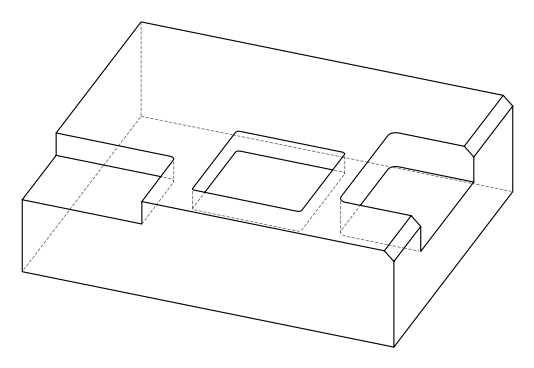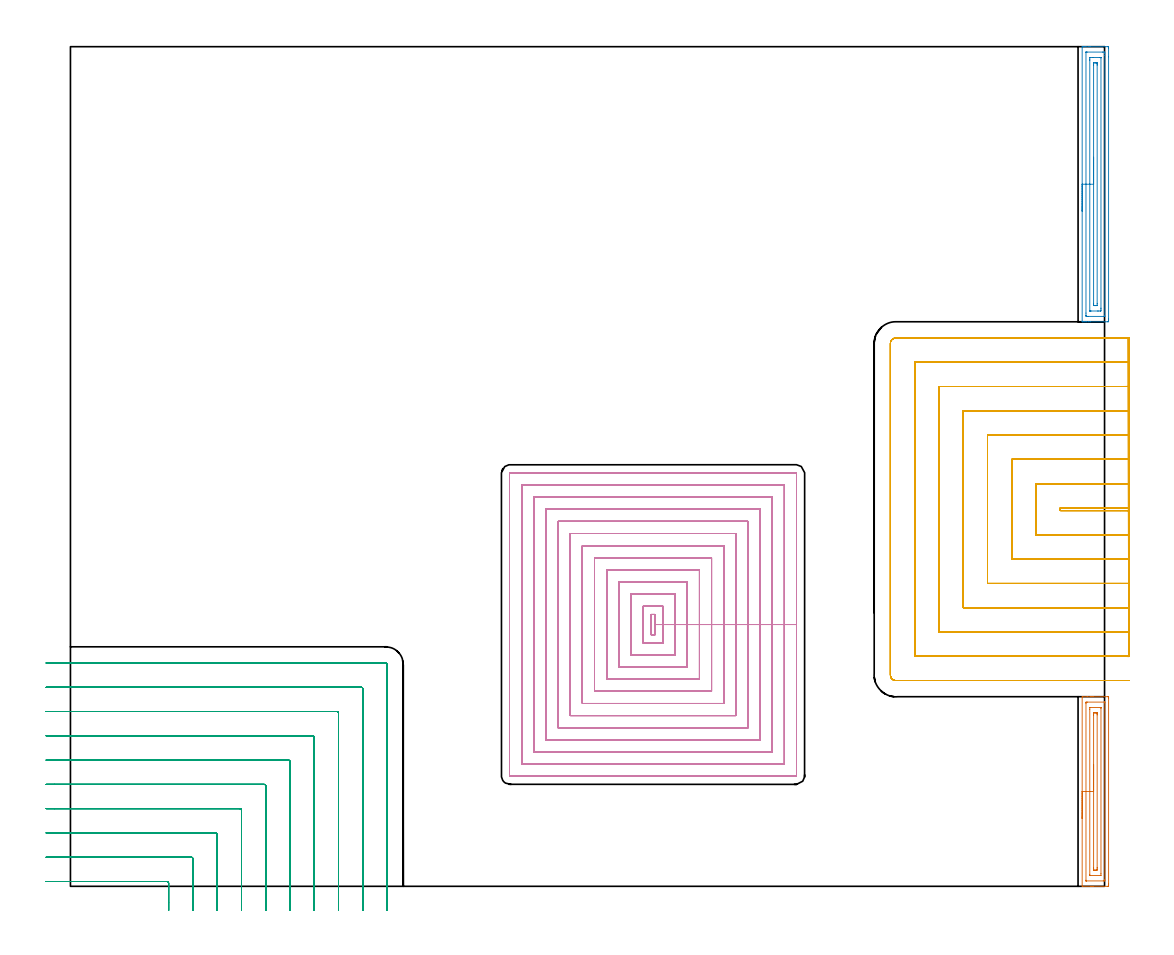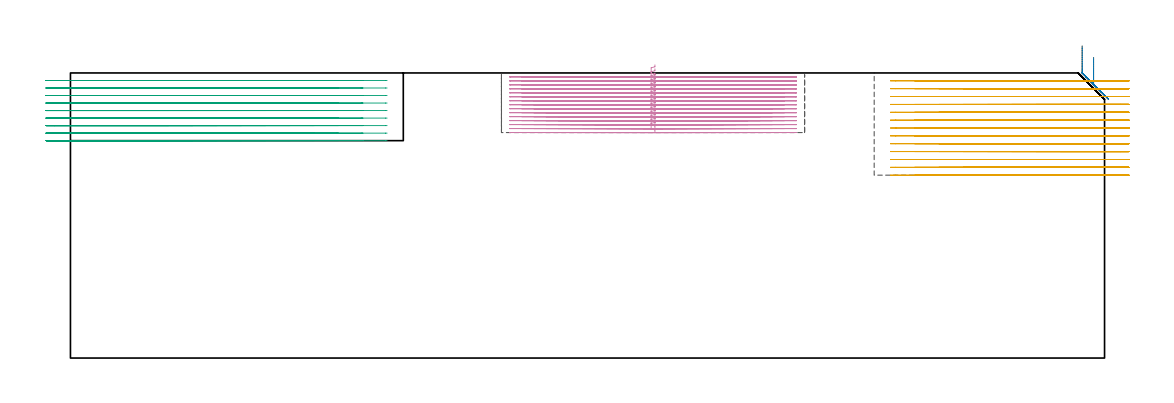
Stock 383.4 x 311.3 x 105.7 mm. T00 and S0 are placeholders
(PLAN: 5 operations, 3 tool changes, 184.1 min)
(1 AREA_MILL | FG_CHAMFER_SURFACE | UGT0205_001 | 2.46 min | 3656 mm3)
(2 AREA_MILL_1 | FG_CHAMFER_SURFACE_1 | UGT0205_001 | 3.47 min | 5175 mm3)
(3 MILL_CORNER_NOTCH_RECTANGULAR | CORNER_NOTCH_RECTANGULAR | NXT0201_011 | Follow Part, ap 3, ae 75% | 27.07 min | 274816 mm3)
(4 MILL_RECTANGULAR_POCKET | POCKET_RECTANGULAR_STRAIGHT | NXT0201_008 | Follow Part, ap 1.5, ae 75% | 89.57 min | 294142 mm3)
(5 MILL_SLOT | SLOT_PARTIAL_RECTANGULAR | NXT0201_011 | Follow Part, ap 3, ae 75% | 61.57 min | 448342 mm3)
(TOOL UGT0205_001 | Chamfer Mill 20 x 3 x 45 deg. | D20 FL50 Z2)
(TOOL NXT0201_011 | ENDMILL 12mm [2P460-1200-NA 1630] | D12 FL38 Z6)
(TOOL NXT0201_008 | ENDMILL 6mm [2P460-0600-NA 1630] | D6 FL26 Z6)
(OP 1 AREA_MILL)
G17 G21 G94 G90
T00 M6
G54
G17 G0 G90 X375.1 Y25.15 S1061 M3
G43 Z115.7 H0
G94 G1 Y25.188 Z114.828 F250.
Y25.302 Z113.963
Y25.491 Z113.112
Y25.753 Z112.28
Y26.087 Z111.474
Y26.49 Z110.7
Y26.959 Z109.964
Y27.49 Z109.272
Y28.079 Z108.629
Y28.722 Z108.04
Y29.414 Z107.508
Y30.15 Z107.04
Y30.924 Z106.637
Y31.73 Z106.303
Y32.562 Z106.041
Y33.414 Z105.852
Y34.278 Z105.738
Y35.15 Z105.7
Y70.207
X375.106 Y70.29 Z105.692
X375.301 Y70.3 Z105.497
X376.98 Z103.819
X378.233 Z102.565
X378.417 Z102.38
X379.116 Z101.677
X384.418 Z96.378
X384.771 Y70.297 Z96.026
X384.891 Y70.29 Z95.905
X384.899 Y70.168 Z95.899
X384.9 Y69.764 Z95.9
Y0.94
X384.899 Y0.537 Z95.901
X384.894 Y0.059 Z95.903
X384.891 Y0.008 Z95.905
X384.418 Y0. Z96.378
X379.116 Z101.677
X378.417 Z102.38
X378.233 Z102.565
X375.3 Y0.001 Z105.499
X375.106 Y0.01 Z105.692
X375.1 Y0.093 Z105.7
Y35.15
X376.514 Z104.286
X376.515 Y67.939 Z104.285
Y67.988
X376.521 Y68.197 Z104.279
X376.528 Y68.29 Z104.272
X376.729 Y68.295 Z104.071
X377.04 Y68.299 Z103.76
X383.388 Y68.3 Z97.412
X383.444 Y68.298 Z97.356
X383.468 Y68.295 Z97.332
X383.479 Y68.29 Z97.321
X383.481 Y68.279 Z97.319
X383.484 Y68.199 Z97.316
X383.486 Y68.038 Z97.314
X383.485 Y2.361 Z97.315
Y2.312
X383.479 Y2.103 Z97.321
X383.472 Y2.01 Z97.328
X383.271 Y2.005 Z97.529
X382.96 Y2.001 Z97.84
X376.612 Y2. Z104.188
X376.556 Y2.002 Z104.244
X376.532 Y2.005 Z104.268
X376.521 Y2.01 Z104.279
X376.519 Y2.022 Z104.281
X376.516 Y2.101 Z104.284
X376.514 Y2.263 Z104.286
Y35.15
X377.928 Z102.872
X377.929 Y65.631 Z102.871
X377.934 Y66.213 Z102.866
X377.935 Y66.28 Z102.865
X378.061 Y66.293 Z102.739
X378.148 Y66.299 Z102.652
X381.853 Z98.947
X382.025 Y66.293 Z98.775
X382.066 Y66.289 Z98.734
X382.068 Y66.282 Z98.732
X382.07 Y66.257 Z98.73
X382.071 Y66.213 Z98.729
Y65.908
Y4.669
X382.066 Y4.087 Z98.734
X382.065 Y4.02 Z98.735
X381.939 Y4.007 Z98.861
X381.852 Y4.001 Z98.948
X378.147 Z102.653
X377.974 Y4.007 Z102.826
X377.934 Y4.011 Z102.866
X377.932 Y4.018 Z102.868
X377.93 Y4.043 Z102.87
X377.929 Y4.087 Z102.871
X377.928 Y4.392 Z102.872
Y35.15
X379.343 Z101.457
Y63.323
X379.344 Y63.551 Z101.456
X379.349 Y64.204 Z101.451
X379.354 Y64.29 Z101.446
X379.441 Y64.293 Z101.359
X379.627 Y64.297 Z101.173
X380. Y64.3 Z100.8
X380.138 Z100.662
X380.426 Y64.299 Z100.374
X380.571 Y64.296 Z100.229
X380.642 Y64.291 Z100.158
X380.651 Y64.288 Z100.149
X380.653 Y64.278 Z100.147
X380.655 Y64.252 Z100.145
X380.657 Y63.778 Z100.143
Y63.551
Y6.977
X380.656 Y6.749 Z100.144
X380.651 Y6.096 Z100.149
X380.646 Y6.01 Z100.154
X380.559 Y6.007 Z100.241
X380.373 Y6.003 Z100.427
X380. Y6. Z100.8
X379.862 Z100.938
X379.573 Y6.001 Z101.227
X379.429 Y6.004 Z101.371
X379.358 Y6.009 Z101.442
X379.349 Y6.012 Z101.451
X379.347 Y6.022 Z101.453
X379.345 Y6.048 Z101.455
X379.343 Y6.522 Z101.457
Y6.749
Y35.15
Y36.022 Z101.495
Y36.887 Z101.609
Y37.738 Z101.798
Y38.57 Z102.06
Y39.376 Z102.394
Y40.15 Z102.797
Y40.886 Z103.266
Y41.578 Z103.797
Y42.221 Z104.386
Y42.81 Z105.029
Y43.342 Z105.722
Y43.81 Z106.457
Y44.213 Z107.231
Y44.547 Z108.037
Y44.809 Z108.869
Y44.998 Z109.721
Y45.112 Z110.586
Y45.15 Z111.457
G0 Z115.7
M5
M2
(OP 2 AREA_MILL_1)
G17 G21 G94 G90
T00 M6
G54
G17 G0 G90 X375.1 Y250.3 S1061 M3
G43 Z115.7 H0
G94 G1 Y250.338 Z114.828 F250.
Y250.452 Z113.963
Y250.641 Z113.112
Y250.903 Z112.28
Y251.237 Z111.474
Y251.64 Z110.7
Y252.109 Z109.964
Y252.64 Z109.272
Y253.229 Z108.629
Y253.872 Z108.04
Y254.564 Z107.508
Y255.3 Z107.04
Y256.074 Z106.637
Y256.88 Z106.303
Y257.712 Z106.041
Y258.564 Z105.852
Y259.428 Z105.738
Y260.3 Z105.7
Y311.146
X375.102 Y311.292 Z105.688
X375.114 Y311.3 Z105.677
X375.432 Z105.367
X375.857 Z104.943
X376.465 Z104.329
X377.653 Z103.143
X378.233 Z102.561
X384.418 Z96.379
X384.71 Y311.297 Z96.087
X384.892 Y311.29 Z95.906
X384.899 Y311.107 Z95.899
X384.9 Y310.7 Z95.9
Y307.563
Y210.305
X384.899 Y209.9 Z95.901
X384.895 Y209.419 Z95.903
X384.891 Y209.309 Z95.906
X384.418 Y209.3 Z96.379
X378.233 Z102.561
X377.654 Z103.143
X377.349 Z103.447
X376.77 Z104.026
X376.465 Z104.329
X375.864 Z104.935
X375.432 Z105.367
X375.114 Z105.677
X375.103 Y209.308 Z105.688
X375.1 Y209.454 Z105.7
Y260.3
X376.514 Z104.286
X376.515 Y309.127 Z104.285
X376.516 Y309.232 Z104.284
X376.519 Y309.283 Z104.281
X376.52 Y309.289 Z104.28
X376.539 Y309.293 Z104.261
X376.589 Y309.296 Z104.211
X376.969 Y309.3 Z103.831
X382.651 Z98.149
X383.156 Y309.298 Z97.644
X383.373 Y309.293 Z97.427
X383.469 Y309.29 Z97.331
X383.484 Y308.968 Z97.316
Y308.916
X383.486 Y308.073 Z97.314
X383.485 Y211.473 Z97.315
X383.484 Y211.368 Z97.316
X383.481 Y211.317 Z97.319
X383.48 Y211.311 Z97.32
X383.461 Y211.307 Z97.339
X383.411 Y211.304 Z97.389
X383.031 Y211.3 Z97.769
X377.349 Z103.451
X376.844 Y211.302 Z103.956
X376.627 Y211.307 Z104.173
X376.53 Y211.31 Z104.27
X376.516 Y211.632 Z104.284
Y211.684
X376.514 Y212.527 Z104.286
Y260.3
X377.928 Z102.872
X377.929 Y306.24 Z102.871
Y306.546
X377.934 Y307.132 Z102.866
X377.935 Y307.277 Z102.865
X378.074 Y307.292 Z102.726
X378.233 Y307.296 Z102.567
X378.95 Y307.3 Z101.85
X379.116 Z101.684
X381.601 Z99.199
X381.767 Y307.299 Z99.033
X381.933 Y307.295 Z98.867
X382.043 Y307.29 Z98.757
X382.066 Y307.284 Z98.734
X382.067 Y307.271 Z98.733
X382.069 Y307.234 Z98.731
X382.071 Y307.132 Z98.729
Y214.36
Y214.054
X382.066 Y213.468 Z98.734
X382.065 Y213.324 Z98.735
X381.926 Y213.308 Z98.874
X381.767 Y213.304 Z99.033
X381.05 Y213.3 Z99.75
X380.884 Z99.916
X378.399 Z102.401
X378.233 Y213.301 Z102.567
X378.067 Y213.305 Z102.733
X377.957 Y213.31 Z102.843
X377.934 Y213.316 Z102.866
X377.933 Y213.329 Z102.867
X377.93 Y213.366 Z102.87
X377.929 Y213.468 Z102.871
X377.928 Y260.3 Z102.872
X379.343 Z101.457
Y304.456
X379.344 Y305.119 Z101.456
X379.346 Y305.214 Z101.454
X379.35 Y305.271 Z101.45
X379.353 Y305.29 Z101.447
X379.374 Y305.292 Z101.426
X379.582 Y305.296 Z101.218
X380. Y305.3 Z100.8
X380.048 Z100.752
X380.43 Y305.294 Z100.37
X380.62 Y305.29 Z100.18
X380.651 Y305.281 Z100.149
X380.653 Y305.249 Z100.147
X380.655 Y305.196 Z100.145
X380.657 Y304.685 Z100.143
Y304.456
Y216.144
X380.656 Y215.481 Z100.144
X380.654 Y215.386 Z100.146
X380.65 Y215.329 Z100.15
X380.647 Y215.31 Z100.153
X380.626 Y215.308 Z100.174
X380.418 Y215.304 Z100.382
X380. Y215.3 Z100.8
X379.952 Z100.848
X379.57 Y215.306 Z101.23
X379.38 Y215.31 Z101.42
X379.349 Y215.319 Z101.451
X379.347 Y215.351 Z101.453
X379.345 Y215.404 Z101.455
X379.343 Y215.915 Z101.457
Y216.144
Y260.3
Y261.172 Z101.495
Y262.037 Z101.609
Y262.888 Z101.798
Y263.72 Z102.06
Y264.526 Z102.394
Y265.3 Z102.797
Y266.036 Z103.266
Y266.728 Z103.797
Y267.371 Z104.386
Y267.96 Z105.029
Y268.492 Z105.722
Y268.96 Z106.457
Y269.363 Z107.231
Y269.697 Z108.037
Y269.959 Z108.869
Y270.148 Z109.721
Y270.262 Z110.586
Y270.3 Z111.457
G0 Z115.7
M5
M2
(OP 3 MILL_CORNER_NOTCH_RECTANGULAR)
G17 G21 G94 G90
T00 M6
G54
G17 G0 G90 X36.4 Y-9. S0 M3
G43 Z115.7 H1
Z102.911
G94 G1 Y-6. F250.
Y1.206 F500.
G3 X35.806 Y1.8 R0.6
G1 X-6.
X-9. F250.
G0 Z115.7
X45.4 Y-9.
Z102.911
G1 Y-6.
Y10.206 F500.
G3 X44.806 Y10.8 R0.6
G1 X-6.
X-9. F250.
G0 Z115.7
X54.4 Y-9.
Z102.911
G1 Y-6.
Y19.205 F500.
G3 X53.805 Y19.8 R0.6
G1 X-6.
X-9. F250.
G0 Z115.7
X63.4 Y-9.
Z102.911
G1 Y-6.
Y28.205 F500.
G3 X62.805 Y28.8 R0.6
G1 X-6.
X-9. F250.
G0 Z115.7
X72.4 Y-9.
Z102.911
G1 Y-6.
Y37.205 F500.
G3 X71.805 Y37.8 R0.6
G1 X-6.
X-9. F250.
G0 Z115.7
X81.4 Y-9.
Z102.911
G1 Y-6.
Y46.204 F500.
G3 X80.804 Y46.8 R0.6
G1 X-6.
X-9. F250.
G0 Z115.7
X90.4 Y-9.
Z102.911
G1 Y-6.
Y55.204 F500.
G3 X89.804 Y55.8 R0.6
G1 X-6.
X-9. F250.
G0 Z115.7
X99.4 Y-9.
Z102.911
G1 Y-6.
Y64.204 F500.
G3 X98.804 Y64.8 R0.6
G1 X-6.
X-9. F250.
G0 Z115.7
X108.4 Y-9.
Z102.911
G1 Y-6.
Y73.204 F500.
G3 X107.804 Y73.8 R0.6
G1 X-6.
X-9. F250.
G0 Z115.7
X117.4 Y-9.
Z102.911
G1 Y-6.
Y82.204 F500.
G3 X116.804 Y82.8 R0.6
G1 X-6.
X-9. F250.
G0 Z115.7
X36.4 Y-9.
Z100.122
G1 Y-6.
Y1.206 F500.
G3 X35.806 Y1.8 R0.6
G1 X-6.
X-9. F250.
G0 Z115.7
X45.4 Y-9.
Z100.122
G1 Y-6.
Y10.206 F500.
G3 X44.806 Y10.8 R0.6
G1 X-6.
X-9. F250.
G0 Z115.7
X54.4 Y-9.
Z100.122
G1 Y-6.
Y19.205 F500.
G3 X53.805 Y19.8 R0.6
G1 X-6.
X-9. F250.
G0 Z115.7
X63.4 Y-9.
Z100.122
G1 Y-6.
Y28.205 F500.
G3 X62.805 Y28.8 R0.6
G1 X-6.
X-9. F250.
G0 Z115.7
X72.4 Y-9.
Z100.122
G1 Y-6.
Y37.205 F500.
G3 X71.805 Y37.8 R0.6
G1 X-6.
X-9. F250.
G0 Z115.7
X81.4 Y-9.
Z100.122
G1 Y-6.
Y46.204 F500.
G3 X80.804 Y46.8 R0.6
G1 X-6.
X-9. F250.
G0 Z115.7
X90.4 Y-9.
Z100.122
G1 Y-6.
Y55.204 F500.
G3 X89.804 Y55.8 R0.6
G1 X-6.
X-9. F250.
G0 Z115.7
X99.4 Y-9.
Z100.122
G1 Y-6.
Y64.204 F500.
G3 X98.804 Y64.8 R0.6
G1 X-6.
X-9. F250.
G0 Z115.7
X108.4 Y-9.
Z100.122
G1 Y-6.
Y73.204 F500.
G3 X107.804 Y73.8 R0.6
G1 X-6.
X-9. F250.
G0 Z115.7
X117.4 Y-9.
Z100.122
G1 Y-6.
Y82.204 F500.
G3 X116.804 Y82.8 R0.6
G1 X-6.
X-9. F250.
G0 Z115.7
X36.4 Y-9.
Z97.333
G1 Y-6.
Y1.206 F500.
G3 X35.806 Y1.8 R0.6
G1 X-6.
X-9. F250.
G0 Z115.7
X45.4 Y-9.
Z97.333
G1 Y-6.
Y10.206 F500.
G3 X44.806 Y10.8 R0.6
G1 X-6.
X-9. F250.
G0 Z115.7
X54.4 Y-9.
Z97.333
G1 Y-6.
Y19.205 F500.
G3 X53.805 Y19.8 R0.6
G1 X-6.
X-9. F250.
G0 Z115.7
X63.4 Y-9.
Z97.333
G1 Y-6.
Y28.205 F500.
G3 X62.805 Y28.8 R0.6
G1 X-6.
X-9. F250.
G0 Z115.7
X72.4 Y-9.
Z97.333
G1 Y-6.
Y37.205 F500.
G3 X71.805 Y37.8 R0.6
G1 X-6.
X-9. F250.
G0 Z115.7
X81.4 Y-9.
Z97.333
G1 Y-6.
Y46.204 F500.
G3 X80.804 Y46.8 R0.6
G1 X-6.
X-9. F250.
G0 Z115.7
X90.4 Y-9.
Z97.333
G1 Y-6.
Y55.204 F500.
G3 X89.804 Y55.8 R0.6
G1 X-6.
X-9. F250.
G0 Z115.7
X99.4 Y-9.
Z97.333
G1 Y-6.
Y64.204 F500.
G3 X98.804 Y64.8 R0.6
G1 X-6.
X-9. F250.
G0 Z115.7
X108.4 Y-9.
Z97.333
G1 Y-6.
Y73.204 F500.
G3 X107.804 Y73.8 R0.6
G1 X-6.
X-9. F250.
G0 Z115.7
X117.4 Y-9.
Z97.333
G1 Y-6.
Y82.204 F500.
G3 X116.804 Y82.8 R0.6
G1 X-6.
X-9. F250.
G0 Z115.7
X36.4 Y-9.
Z94.544
G1 Y-6.
Y1.206 F500.
G3 X35.806 Y1.8 R0.6
G1 X-6.
X-9. F250.
G0 Z115.7
X45.4 Y-9.
Z94.544
G1 Y-6.
Y10.206 F500.
G3 X44.806 Y10.8 R0.6
G1 X-6.
X-9. F250.
G0 Z115.7
X54.4 Y-9.
Z94.544
G1 Y-6.
Y19.205 F500.
G3 X53.805 Y19.8 R0.6
G1 X-6.
X-9. F250.
G0 Z115.7
X63.4 Y-9.
Z94.544
G1 Y-6.
Y28.205 F500.
G3 X62.805 Y28.8 R0.6
G1 X-6.
X-9. F250.
G0 Z115.7
X72.4 Y-9.
Z94.544
G1 Y-6.
Y37.205 F500.
G3 X71.805 Y37.8 R0.6
G1 X-6.
X-9. F250.
G0 Z115.7
X81.4 Y-9.
Z94.544
G1 Y-6.
Y46.204 F500.
G3 X80.804 Y46.8 R0.6
G1 X-6.
X-9. F250.
G0 Z115.7
X90.4 Y-9.
Z94.544
G1 Y-6.
Y55.204 F500.
G3 X89.804 Y55.8 R0.6
G1 X-6.
X-9. F250.
G0 Z115.7
X99.4 Y-9.
Z94.544
G1 Y-6.
Y64.204 F500.
G3 X98.804 Y64.8 R0.6
G1 X-6.
X-9. F250.
G0 Z115.7
X108.4 Y-9.
Z94.544
G1 Y-6.
Y73.204 F500.
G3 X107.804 Y73.8 R0.6
G1 X-6.
X-9. F250.
G0 Z115.7
X117.4 Y-9.
Z94.544
G1 Y-6.
Y82.204 F500.
G3 X116.804 Y82.8 R0.6
G1 X-6.
X-9. F250.
G0 Z115.7
X36.4 Y-9.
Z91.756
G1 Y-6.
Y1.206 F500.
G3 X35.806 Y1.8 R0.6
G1 X-6.
X-9. F250.
G0 Z115.7
X45.4 Y-9.
Z91.756
G1 Y-6.
Y10.206 F500.
G3 X44.806 Y10.8 R0.6
G1 X-6.
X-9. F250.
G0 Z115.7
X54.4 Y-9.
Z91.756
G1 Y-6.
Y19.205 F500.
G3 X53.805 Y19.8 R0.6
G1 X-6.
X-9. F250.
G0 Z115.7
X63.4 Y-9.
Z91.756
G1 Y-6.
Y28.205 F500.
G3 X62.805 Y28.8 R0.6
G1 X-6.
X-9. F250.
G0 Z115.7
X72.4 Y-9.
Z91.756
G1 Y-6.
Y37.205 F500.
G3 X71.805 Y37.8 R0.6
G1 X-6.
X-9. F250.
G0 Z115.7
X81.4 Y-9.
Z91.756
G1 Y-6.
Y46.204 F500.
G3 X80.804 Y46.8 R0.6
G1 X-6.
X-9. F250.
G0 Z115.7
X90.4 Y-9.
Z91.756
G1 Y-6.
Y55.204 F500.
G3 X89.804 Y55.8 R0.6
G1 X-6.
X-9. F250.
G0 Z115.7
X99.4 Y-9.
Z91.756
G1 Y-6.
Y64.204 F500.
G3 X98.804 Y64.8 R0.6
G1 X-6.
X-9. F250.
G0 Z115.7
X108.4 Y-9.
Z91.756
G1 Y-6.
Y73.204 F500.
G3 X107.804 Y73.8 R0.6
G1 X-6.
X-9. F250.
G0 Z115.7
X117.4 Y-9.
Z91.756
G1 Y-6.
Y82.204 F500.
G3 X116.804 Y82.8 R0.6
G1 X-6.
X-9. F250.
G0 Z115.7
X36.4 Y-9.
Z88.967
G1 Y-6.
Y1.206 F500.
G3 X35.806 Y1.8 R0.6
G1 X-6.
X-9. F250.
G0 Z115.7
X45.4 Y-9.
Z88.967
G1 Y-6.
Y10.206 F500.
G3 X44.806 Y10.8 R0.6
G1 X-6.
X-9. F250.
G0 Z115.7
X54.4 Y-9.
Z88.967
G1 Y-6.
Y19.205 F500.
G3 X53.805 Y19.8 R0.6
G1 X-6.
X-9. F250.
G0 Z115.7
X63.4 Y-9.
Z88.967
G1 Y-6.
Y28.205 F500.
G3 X62.805 Y28.8 R0.6
G1 X-6.
X-9. F250.
G0 Z115.7
X72.4 Y-9.
Z88.967
G1 Y-6.
Y37.205 F500.
G3 X71.805 Y37.8 R0.6
G1 X-6.
X-9. F250.
G0 Z115.7
X81.4 Y-9.
Z88.967
G1 Y-6.
Y46.204 F500.
G3 X80.804 Y46.8 R0.6
G1 X-6.
X-9. F250.
G0 Z115.7
X90.4 Y-9.
Z88.967
G1 Y-6.
Y55.204 F500.
G3 X89.804 Y55.8 R0.6
G1 X-6.
X-9. F250.
G0 Z115.7
X99.4 Y-9.
Z88.967
G1 Y-6.
Y64.204 F500.
G3 X98.804 Y64.8 R0.6
G1 X-6.
X-9. F250.
G0 Z115.7
X108.4 Y-9.
Z88.967
G1 Y-6.
Y73.204 F500.
G3 X107.804 Y73.8 R0.6
G1 X-6.
X-9. F250.
G0 Z115.7
X117.4 Y-9.
Z88.967
G1 Y-6.
Y82.204 F500.
G3 X116.804 Y82.8 R0.6
G1 X-6.
X-9. F250.
G0 Z115.7
X36.4 Y-9.
Z86.178
G1 Y-6.
Y1.206 F500.
G3 X35.806 Y1.8 R0.6
G1 X-6.
X-9. F250.
G0 Z115.7
X45.4 Y-9.
Z86.178
G1 Y-6.
Y10.206 F500.
G3 X44.806 Y10.8 R0.6
G1 X-6.
X-9. F250.
G0 Z115.7
X54.4 Y-9.
Z86.178
G1 Y-6.
Y19.205 F500.
G3 X53.805 Y19.8 R0.6
G1 X-6.
X-9. F250.
G0 Z115.7
X63.4 Y-9.
Z86.178
G1 Y-6.
Y28.205 F500.
G3 X62.805 Y28.8 R0.6
G1 X-6.
X-9. F250.
G0 Z115.7
X72.4 Y-9.
Z86.178
G1 Y-6.
Y37.205 F500.
G3 X71.805 Y37.8 R0.6
G1 X-6.
X-9. F250.
G0 Z115.7
X81.4 Y-9.
Z86.178
G1 Y-6.
Y46.204 F500.
G3 X80.804 Y46.8 R0.6
G1 X-6.
X-9. F250.
G0 Z115.7
X90.4 Y-9.
Z86.178
G1 Y-6.
Y55.204 F500.
G3 X89.804 Y55.8 R0.6
G1 X-6.
X-9. F250.
G0 Z115.7
X99.4 Y-9.
Z86.178
G1 Y-6.
Y64.204 F500.
G3 X98.804 Y64.8 R0.6
G1 X-6.
X-9. F250.
G0 Z115.7
X108.4 Y-9.
Z86.178
G1 Y-6.
Y73.204 F500.
G3 X107.804 Y73.8 R0.6
G1 X-6.
X-9. F250.
G0 Z115.7
X117.4 Y-9.
Z86.178
G1 Y-6.
Y82.204 F500.
G3 X116.804 Y82.8 R0.6
G1 X-6.
X-9. F250.
G0 Z115.7
X36.4 Y-9.
Z83.389
G1 Y-6.
Y1.206 F500.
G3 X35.806 Y1.8 R0.6
G1 X-6.
X-9. F250.
G0 Z115.7
X45.4 Y-9.
Z83.389
G1 Y-6.
Y10.206 F500.
G3 X44.806 Y10.8 R0.6
G1 X-6.
X-9. F250.
G0 Z115.7
X54.4 Y-9.
Z83.389
G1 Y-6.
Y19.205 F500.
G3 X53.805 Y19.8 R0.6
G1 X-6.
X-9. F250.
G0 Z115.7
X63.4 Y-9.
Z83.389
G1 Y-6.
Y28.205 F500.
G3 X62.805 Y28.8 R0.6
G1 X-6.
X-9. F250.
G0 Z115.7
X72.4 Y-9.
Z83.389
G1 Y-6.
Y37.205 F500.
G3 X71.805 Y37.8 R0.6
G1 X-6.
X-9. F250.
G0 Z115.7
X81.4 Y-9.
Z83.389
G1 Y-6.
Y46.204 F500.
G3 X80.804 Y46.8 R0.6
G1 X-6.
X-9. F250.
G0 Z115.7
X90.4 Y-9.
Z83.389
G1 Y-6.
Y55.204 F500.
G3 X89.804 Y55.8 R0.6
G1 X-6.
X-9. F250.
G0 Z115.7
X99.4 Y-9.
Z83.389
G1 Y-6.
Y64.204 F500.
G3 X98.804 Y64.8 R0.6
G1 X-6.
X-9. F250.
G0 Z115.7
X108.4 Y-9.
Z83.389
G1 Y-6.
Y73.204 F500.
G3 X107.804 Y73.8 R0.6
G1 X-6.
X-9. F250.
G0 Z115.7
X117.4 Y-9.
Z83.389
G1 Y-6.
Y82.204 F500.
G3 X116.804 Y82.8 R0.6
G1 X-6.
X-9. F250.
G0 Z115.7
X36.4 Y-9.
Z80.6
G1 Y-6.
Y1.206 F500.
G3 X35.806 Y1.8 R0.6
G1 X-6.
X-9. F250.
G0 Z115.7
X45.4 Y-9.
Z80.6
G1 Y-6.
Y10.206 F500.
G3 X44.806 Y10.8 R0.6
G1 X-6.
X-9. F250.
G0 Z115.7
X54.4 Y-9.
Z80.6
G1 Y-6.
Y19.205 F500.
G3 X53.805 Y19.8 R0.6
G1 X-6.
X-9. F250.
G0 Z115.7
X63.4 Y-9.
Z80.6
G1 Y-6.
Y28.205 F500.
G3 X62.805 Y28.8 R0.6
G1 X-6.
X-9. F250.
G0 Z115.7
X72.4 Y-9.
Z80.6
G1 Y-6.
Y37.205 F500.
G3 X71.805 Y37.8 R0.6
G1 X-6.
X-9. F250.
G0 Z115.7
X81.4 Y-9.
Z80.6
G1 Y-6.
Y46.204 F500.
G3 X80.804 Y46.8 R0.6
G1 X-6.
X-9. F250.
G0 Z115.7
X90.4 Y-9.
Z80.6
G1 Y-6.
Y55.204 F500.
G3 X89.804 Y55.8 R0.6
G1 X-6.
X-9. F250.
G0 Z115.7
X99.4 Y-9.
Z80.6
G1 Y-6.
Y64.204 F500.
G3 X98.804 Y64.8 R0.6
G1 X-6.
X-9. F250.
G0 Z115.7
X108.4 Y-9.
Z80.6
G1 Y-6.
Y73.204 F500.
G3 X107.804 Y73.8 R0.6
G1 X-6.
X-9. F250.
G0 Z115.7
X117.4 Y-9.
Z80.6
G1 Y-6.
Y82.204 F500.
G3 X116.804 Y82.8 R0.6
G1 X-6.
X-9. F250.
G0 Z115.7
M5
M2
(OP 4 MILL_RECTANGULAR_POCKET)
G17 G21 G94 G90
T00 M6
G54
G17 G0 G90 X216.7 Y98.155 S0 M3
G43 Z115.7 H1
Z108.7
G94 G1 Y100.8 Z107.991 F250.
X215.3 Z107.616
Y93.3 Z105.607
X216.7 Z105.231
Y97.05 Z104.227
Y100.8 F500.
X215.3
Y93.3
X216.7
Y97.05
X219.7
Y103.8
X212.3
Y90.3
X219.7
Y97.05
X224.2
Y108.3
X207.8
Y85.8
X224.2
Y97.05
X228.7
Y112.8
X203.3
Y81.3
X228.7
Y97.05
X233.2
Y117.3
X198.8
Y76.8
X233.2
Y97.05
X237.7
Y121.8
X194.3
Y72.3
X237.7
Y97.05
X242.2
Y126.3
X189.8
Y67.8
X242.2
Y97.05
X246.7
Y130.8
X185.3
Y63.3
X246.7
Y97.05
X251.2
Y135.3
X180.8
Y58.8
X251.2
Y97.05
X255.7
Y139.8
X176.3
Y54.3
X255.7
Y97.05
X260.2
Y144.3
X171.8
Y49.8
X260.2
Y97.05
X264.7
Y148.8
X167.3
Y45.3
X264.7
Y97.05
X269.2
Y153.1
G3 X269. Y153.3 R0.2
G1 X163.
G3 X162.8 Y153.1 R0.2
G1 Y41.
G3 X163. Y40.8 R0.2
G1 X269.
G3 X269.2 Y41. R0.2
G1 Y97.05
Y98.05
G0 X216.7 Y98.155 Z107.227
G1 Y100.8 Z106.518 F250.
X215.3 Z106.143
Y93.3 Z104.133
X216.7 Z103.758
Y97.05 Z102.753
Y100.8 F500.
X215.3
Y93.3
X216.7
Y97.05
X219.7
Y103.8
X212.3
Y90.3
X219.7
Y97.05
X224.2
Y108.3
X207.8
Y85.8
X224.2
Y97.05
X228.7
Y112.8
X203.3
Y81.3
X228.7
Y97.05
X233.2
Y117.3
X198.8
Y76.8
X233.2
Y97.05
X237.7
Y121.8
X194.3
Y72.3
X237.7
Y97.05
X242.2
Y126.3
X189.8
Y67.8
X242.2
Y97.05
X246.7
Y130.8
X185.3
Y63.3
X246.7
Y97.05
X251.2
Y135.3
X180.8
Y58.8
X251.2
Y97.05
X255.7
Y139.8
X176.3
Y54.3
X255.7
Y97.05
X260.2
Y144.3
X171.8
Y49.8
X260.2
Y97.05
X264.7
Y148.8
X167.3
Y45.3
X264.7
Y97.05
X269.2
Y153.1
G3 X269. Y153.3 R0.2
G1 X163.
G3 X162.8 Y153.1 R0.2
G1 Y41.
G3 X163. Y40.8 R0.2
G1 X269.
G3 X269.2 Y41. R0.2
G1 Y97.05
Y98.05
G0 X216.7 Y98.155 Z105.753
G1 Y100.8 Z105.045 F250.
X215.3 Z104.669
Y93.3 Z102.66
X216.7 Z102.285
Y97.05 Z101.28
Y100.8 F500.
X215.3
Y93.3
X216.7
Y97.05
X219.7
Y103.8
X212.3
Y90.3
X219.7
Y97.05
X224.2
Y108.3
X207.8
Y85.8
X224.2
Y97.05
X228.7
Y112.8
X203.3
Y81.3
X228.7
Y97.05
X233.2
Y117.3
X198.8
Y76.8
X233.2
Y97.05
X237.7
Y121.8
X194.3
Y72.3
X237.7
Y97.05
X242.2
Y126.3
X189.8
Y67.8
X242.2
Y97.05
X246.7
Y130.8
X185.3
Y63.3
X246.7
Y97.05
X251.2
Y135.3
X180.8
Y58.8
X251.2
Y97.05
X255.7
Y139.8
X176.3
Y54.3
X255.7
Y97.05
X260.2
Y144.3
X171.8
Y49.8
X260.2
Y97.05
X264.7
Y148.8
X167.3
Y45.3
X264.7
Y97.05
X269.2
Y153.1
G3 X269. Y153.3 R0.2
G1 X163.
G3 X162.8 Y153.1 R0.2
G1 Y41.
G3 X163. Y40.8 R0.2
G1 X269.
G3 X269.2 Y41. R0.2
G1 Y97.05
Y98.05
G0 X216.7 Y98.155 Z104.28
G1 Y100.8 Z103.571 F250.
X215.3 Z103.196
Y93.3 Z101.187
X216.7 Z100.811
Y97.05 Z99.807
Y100.8 F500.
X215.3
Y93.3
X216.7
Y97.05
X219.7
Y103.8
X212.3
Y90.3
X219.7
Y97.05
X224.2
Y108.3
X207.8
Y85.8
X224.2
Y97.05
X228.7
Y112.8
X203.3
Y81.3
X228.7
Y97.05
X233.2
Y117.3
X198.8
Y76.8
X233.2
Y97.05
X237.7
Y121.8
X194.3
Y72.3
X237.7
Y97.05
X242.2
Y126.3
X189.8
Y67.8
X242.2
Y97.05
X246.7
Y130.8
X185.3
Y63.3
X246.7
Y97.05
X251.2
Y135.3
X180.8
Y58.8
X251.2
Y97.05
X255.7
Y139.8
X176.3
Y54.3
X255.7
Y97.05
X260.2
Y144.3
X171.8
Y49.8
X260.2
Y97.05
X264.7
Y148.8
X167.3
Y45.3
X264.7
Y97.05
X269.2
Y153.1
G3 X269. Y153.3 R0.2
G1 X163.
G3 X162.8 Y153.1 R0.2
G1 Y41.
G3 X163. Y40.8 R0.2
G1 X269.
G3 X269.2 Y41. R0.2
G1 Y97.05
Y98.05
G0 X216.7 Y98.155 Z102.807
G1 Y100.8 Z102.098 F250.
X215.3 Z101.723
Y93.3 Z99.713
X216.7 Z99.338
Y97.05 Z98.333
Y100.8 F500.
X215.3
Y93.3
X216.7
Y97.05
X219.7
Y103.8
X212.3
Y90.3
X219.7
Y97.05
X224.2
Y108.3
X207.8
Y85.8
X224.2
Y97.05
X228.7
Y112.8
X203.3
Y81.3
X228.7
Y97.05
X233.2
Y117.3
X198.8
Y76.8
X233.2
Y97.05
X237.7
Y121.8
X194.3
Y72.3
X237.7
Y97.05
X242.2
Y126.3
X189.8
Y67.8
X242.2
Y97.05
X246.7
Y130.8
X185.3
Y63.3
X246.7
Y97.05
X251.2
Y135.3
X180.8
Y58.8
X251.2
Y97.05
X255.7
Y139.8
X176.3
Y54.3
X255.7
Y97.05
X260.2
Y144.3
X171.8
Y49.8
X260.2
Y97.05
X264.7
Y148.8
X167.3
Y45.3
X264.7
Y97.05
X269.2
Y153.1
G3 X269. Y153.3 R0.2
G1 X163.
G3 X162.8 Y153.1 R0.2
G1 Y41.
G3 X163. Y40.8 R0.2
G1 X269.
G3 X269.2 Y41. R0.2
G1 Y97.05
Y98.05
G0 X216.7 Y98.155 Z101.333
G1 Y100.8 Z100.625 F250.
X215.3 Z100.25
Y93.3 Z98.24
X216.7 Z97.865
Y97.05 Z96.86
Y100.8 F500.
X215.3
Y93.3
X216.7
Y97.05
X219.7
Y103.8
X212.3
Y90.3
X219.7
Y97.05
X224.2
Y108.3
X207.8
Y85.8
X224.2
Y97.05
X228.7
Y112.8
X203.3
Y81.3
X228.7
Y97.05
X233.2
Y117.3
X198.8
Y76.8
X233.2
Y97.05
X237.7
Y121.8
X194.3
Y72.3
X237.7
Y97.05
X242.2
Y126.3
X189.8
Y67.8
X242.2
Y97.05
X246.7
Y130.8
X185.3
Y63.3
X246.7
Y97.05
X251.2
Y135.3
X180.8
Y58.8
X251.2
Y97.05
X255.7
Y139.8
X176.3
Y54.3
X255.7
Y97.05
X260.2
Y144.3
X171.8
Y49.8
X260.2
Y97.05
X264.7
Y148.8
X167.3
Y45.3
X264.7
Y97.05
X269.2
Y153.1
G3 X269. Y153.3 R0.2
G1 X163.
G3 X162.8 Y153.1 R0.2
G1 Y41.
G3 X163. Y40.8 R0.2
G1 X269.
G3 X269.2 Y41. R0.2
G1 Y97.05
Y98.05
G0 X216.7 Y98.155 Z99.86
G1 Y100.8 Z99.151 F250.
X215.3 Z98.776
Y93.3 Z96.767
X216.7 Z96.391
Y97.05 Z95.387
Y100.8 F500.
X215.3
Y93.3
X216.7
Y97.05
X219.7
Y103.8
X212.3
Y90.3
X219.7
Y97.05
X224.2
Y108.3
X207.8
Y85.8
X224.2
Y97.05
X228.7
Y112.8
X203.3
Y81.3
X228.7
Y97.05
X233.2
Y117.3
X198.8
Y76.8
X233.2
Y97.05
X237.7
Y121.8
X194.3
Y72.3
X237.7
Y97.05
X242.2
Y126.3
X189.8
Y67.8
X242.2
Y97.05
X246.7
Y130.8
X185.3
Y63.3
X246.7
Y97.05
X251.2
Y135.3
X180.8
Y58.8
X251.2
Y97.05
X255.7
Y139.8
X176.3
Y54.3
X255.7
Y97.05
X260.2
Y144.3
X171.8
Y49.8
X260.2
Y97.05
X264.7
Y148.8
X167.3
Y45.3
X264.7
Y97.05
X269.2
Y153.1
G3 X269. Y153.3 R0.2
G1 X163.
G3 X162.8 Y153.1 R0.2
G1 Y41.
G3 X163. Y40.8 R0.2
G1 X269.
G3 X269.2 Y41. R0.2
G1 Y97.05
Y98.05
G0 X216.7 Y98.155 Z98.387
G1 Y100.8 Z97.678 F250.
X215.3 Z97.303
Y93.3 Z95.293
X216.7 Z94.918
Y97.05 Z93.913
Y100.8 F500.
X215.3
Y93.3
X216.7
Y97.05
X219.7
Y103.8
X212.3
Y90.3
X219.7
Y97.05
X224.2
Y108.3
X207.8
Y85.8
X224.2
Y97.05
X228.7
Y112.8
X203.3
Y81.3
X228.7
Y97.05
X233.2
Y117.3
X198.8
Y76.8
X233.2
Y97.05
X237.7
Y121.8
X194.3
Y72.3
X237.7
Y97.05
X242.2
Y126.3
X189.8
Y67.8
X242.2
Y97.05
X246.7
Y130.8
X185.3
Y63.3
X246.7
Y97.05
X251.2
Y135.3
X180.8
Y58.8
X251.2
Y97.05
X255.7
Y139.8
X176.3
Y54.3
X255.7
Y97.05
X260.2
Y144.3
X171.8
Y49.8
X260.2
Y97.05
X264.7
Y148.8
X167.3
Y45.3
X264.7
Y97.05
X269.2
Y153.1
G3 X269. Y153.3 R0.2
G1 X163.
G3 X162.8 Y153.1 R0.2
G1 Y41.
G3 X163. Y40.8 R0.2
G1 X269.
G3 X269.2 Y41. R0.2
G1 Y97.05
Y98.05
G0 X216.7 Y98.155 Z96.913
G1 Y100.8 Z96.205 F250.
X215.3 Z95.83
Y93.3 Z93.82
X216.7 Z93.445
Y97.05 Z92.44
Y100.8 F500.
X215.3
Y93.3
X216.7
Y97.05
X219.7
Y103.8
X212.3
Y90.3
X219.7
Y97.05
X224.2
Y108.3
X207.8
Y85.8
X224.2
Y97.05
X228.7
Y112.8
X203.3
Y81.3
X228.7
Y97.05
X233.2
Y117.3
X198.8
Y76.8
X233.2
Y97.05
X237.7
Y121.8
X194.3
Y72.3
X237.7
Y97.05
X242.2
Y126.3
X189.8
Y67.8
X242.2
Y97.05
X246.7
Y130.8
X185.3
Y63.3
X246.7
Y97.05
X251.2
Y135.3
X180.8
Y58.8
X251.2
Y97.05
X255.7
Y139.8
X176.3
Y54.3
X255.7
Y97.05
X260.2
Y144.3
X171.8
Y49.8
X260.2
Y97.05
X264.7
Y148.8
X167.3
Y45.3
X264.7
Y97.05
X269.2
Y153.1
G3 X269. Y153.3 R0.2
G1 X163.
G3 X162.8 Y153.1 R0.2
G1 Y41.
G3 X163. Y40.8 R0.2
G1 X269.
G3 X269.2 Y41. R0.2
G1 Y97.05
Y98.05
G0 X216.7 Y98.155 Z95.44
G1 Y100.8 Z94.731 F250.
X215.3 Z94.356
Y93.3 Z92.347
X216.7 Z91.971
Y97.05 Z90.967
Y100.8 F500.
X215.3
Y93.3
X216.7
Y97.05
X219.7
Y103.8
X212.3
Y90.3
X219.7
Y97.05
X224.2
Y108.3
X207.8
Y85.8
X224.2
Y97.05
X228.7
Y112.8
X203.3
Y81.3
X228.7
Y97.05
X233.2
Y117.3
X198.8
Y76.8
X233.2
Y97.05
X237.7
Y121.8
X194.3
Y72.3
X237.7
Y97.05
X242.2
Y126.3
X189.8
Y67.8
X242.2
Y97.05
X246.7
Y130.8
X185.3
Y63.3
X246.7
Y97.05
X251.2
Y135.3
X180.8
Y58.8
X251.2
Y97.05
X255.7
Y139.8
X176.3
Y54.3
X255.7
Y97.05
X260.2
Y144.3
X171.8
Y49.8
X260.2
Y97.05
X264.7
Y148.8
X167.3
Y45.3
X264.7
Y97.05
X269.2
Y153.1
G3 X269. Y153.3 R0.2
G1 X163.
G3 X162.8 Y153.1 R0.2
G1 Y41.
G3 X163. Y40.8 R0.2
G1 X269.
G3 X269.2 Y41. R0.2
G1 Y97.05
Y98.05
G0 X216.7 Y98.155 Z93.967
G1 Y100.8 Z93.258 F250.
X215.3 Z92.883
Y93.3 Z90.873
X216.7 Z90.498
Y97.05 Z89.493
Y100.8 F500.
X215.3
Y93.3
X216.7
Y97.05
X219.7
Y103.8
X212.3
Y90.3
X219.7
Y97.05
X224.2
Y108.3
X207.8
Y85.8
X224.2
Y97.05
X228.7
Y112.8
X203.3
Y81.3
X228.7
Y97.05
X233.2
Y117.3
X198.8
Y76.8
X233.2
Y97.05
X237.7
Y121.8
X194.3
Y72.3
X237.7
Y97.05
X242.2
Y126.3
X189.8
Y67.8
X242.2
Y97.05
X246.7
Y130.8
X185.3
Y63.3
X246.7
Y97.05
X251.2
Y135.3
X180.8
Y58.8
X251.2
Y97.05
X255.7
Y139.8
X176.3
Y54.3
X255.7
Y97.05
X260.2
Y144.3
X171.8
Y49.8
X260.2
Y97.05
X264.7
Y148.8
X167.3
Y45.3
X264.7
Y97.05
X269.2
Y153.1
G3 X269. Y153.3 R0.2
G1 X163.
G3 X162.8 Y153.1 R0.2
G1 Y41.
G3 X163. Y40.8 R0.2
G1 X269.
G3 X269.2 Y41. R0.2
G1 Y97.05
Y98.05
G0 X216.7 Y98.155 Z92.493
G1 Y100.8 Z91.785 F250.
X215.3 Z91.41
Y93.3 Z89.4
X216.7 Z89.025
Y97.05 Z88.02
Y100.8 F500.
X215.3
Y93.3
X216.7
Y97.05
X219.7
Y103.8
X212.3
Y90.3
X219.7
Y97.05
X224.2
Y108.3
X207.8
Y85.8
X224.2
Y97.05
X228.7
Y112.8
X203.3
Y81.3
X228.7
Y97.05
X233.2
Y117.3
X198.8
Y76.8
X233.2
Y97.05
X237.7
Y121.8
X194.3
Y72.3
X237.7
Y97.05
X242.2
Y126.3
X189.8
Y67.8
X242.2
Y97.05
X246.7
Y130.8
X185.3
Y63.3
X246.7
Y97.05
X251.2
Y135.3
X180.8
Y58.8
X251.2
Y97.05
X255.7
Y139.8
X176.3
Y54.3
X255.7
Y97.05
X260.2
Y144.3
X171.8
Y49.8
X260.2
Y97.05
X264.7
Y148.8
X167.3
Y45.3
X264.7
Y97.05
X269.2
Y153.1
G3 X269. Y153.3 R0.2
G1 X163.
G3 X162.8 Y153.1 R0.2
G1 Y41.
G3 X163. Y40.8 R0.2
G1 X269.
G3 X269.2 Y41. R0.2
G1 Y97.05
Y98.05
G0 X216.7 Y98.155 Z91.02
G1 Y100.8 Z90.311 F250.
X215.3 Z89.936
Y93.3 Z87.927
X216.7 Z87.551
Y97.05 Z86.547
Y100.8 F500.
X215.3
Y93.3
X216.7
Y97.05
X219.7
Y103.8
X212.3
Y90.3
X219.7
Y97.05
X224.2
Y108.3
X207.8
Y85.8
X224.2
Y97.05
X228.7
Y112.8
X203.3
Y81.3
X228.7
Y97.05
X233.2
Y117.3
X198.8
Y76.8
X233.2
Y97.05
X237.7
Y121.8
X194.3
Y72.3
X237.7
Y97.05
X242.2
Y126.3
X189.8
Y67.8
X242.2
Y97.05
X246.7
Y130.8
X185.3
Y63.3
X246.7
Y97.05
X251.2
Y135.3
X180.8
Y58.8
X251.2
Y97.05
X255.7
Y139.8
X176.3
Y54.3
X255.7
Y97.05
X260.2
Y144.3
X171.8
Y49.8
X260.2
Y97.05
X264.7
Y148.8
X167.3
Y45.3
X264.7
Y97.05
X269.2
Y153.1
G3 X269. Y153.3 R0.2
G1 X163.
G3 X162.8 Y153.1 R0.2
G1 Y41.
G3 X163. Y40.8 R0.2
G1 X269.
G3 X269.2 Y41. R0.2
G1 Y97.05
Y98.05
G0 X216.7 Y98.155 Z89.547
G1 Y100.8 Z88.838 F250.
X215.3 Z88.463
Y93.3 Z86.453
X216.7 Z86.078
Y97.05 Z85.073
Y100.8 F500.
X215.3
Y93.3
X216.7
Y97.05
X219.7
Y103.8
X212.3
Y90.3
X219.7
Y97.05
X224.2
Y108.3
X207.8
Y85.8
X224.2
Y97.05
X228.7
Y112.8
X203.3
Y81.3
X228.7
Y97.05
X233.2
Y117.3
X198.8
Y76.8
X233.2
Y97.05
X237.7
Y121.8
X194.3
Y72.3
X237.7
Y97.05
X242.2
Y126.3
X189.8
Y67.8
X242.2
Y97.05
X246.7
Y130.8
X185.3
Y63.3
X246.7
Y97.05
X251.2
Y135.3
X180.8
Y58.8
X251.2
Y97.05
X255.7
Y139.8
X176.3
Y54.3
X255.7
Y97.05
X260.2
Y144.3
X171.8
Y49.8
X260.2
Y97.05
X264.7
Y148.8
X167.3
Y45.3
X264.7
Y97.05
X269.2
Y153.1
G3 X269. Y153.3 R0.2
G1 X163.
G3 X162.8 Y153.1 R0.2
G1 Y41.
G3 X163. Y40.8 R0.2
G1 X269.
G3 X269.2 Y41. R0.2
G1 Y97.05
Y98.05
G0 X216.7 Y98.155 Z88.073
G1 Y100.8 Z87.365 F250.
X215.3 Z86.99
Y93.3 Z84.98
X216.7 Z84.605
Y97.05 Z83.6
Y100.8 F500.
X215.3
Y93.3
X216.7
Y97.05
X219.7
Y103.8
X212.3
Y90.3
X219.7
Y97.05
X224.2
Y108.3
X207.8
Y85.8
X224.2
Y97.05
X228.7
Y112.8
X203.3
Y81.3
X228.7
Y97.05
X233.2
Y117.3
X198.8
Y76.8
X233.2
Y97.05
X237.7
Y121.8
X194.3
Y72.3
X237.7
Y97.05
X242.2
Y126.3
X189.8
Y67.8
X242.2
Y97.05
X246.7
Y130.8
X185.3
Y63.3
X246.7
Y97.05
X251.2
Y135.3
X180.8
Y58.8
X251.2
Y97.05
X255.7
Y139.8
X176.3
Y54.3
X255.7
Y97.05
X260.2
Y144.3
X171.8
Y49.8
X260.2
Y97.05
X264.7
Y148.8
X167.3
Y45.3
X264.7
Y97.05
X269.2
Y153.1
G3 X269. Y153.3 R0.2
G1 X163.
G3 X162.8 Y153.1 R0.2
G1 Y41.
G3 X163. Y40.8 R0.2
G1 X269.
G3 X269.2 Y41. R0.2
G1 Y97.05
Y98.05
G0 Z115.7
M5
M2
(OP 5 MILL_SLOT)
G17 G21 G94 G90
T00 M6
G54
G17 G0 G90 X392.4 Y140.323 S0 M3
G43 Z115.7 H1
Z102.785
G94 G1 X389.4 Y140.302 F250.
G2 X388.957 Y140.3 R63. F500.
G1 X367.
Y139.3
X388.957
G2 X389.4 Y139.298 R63.
G1 X392.4 Y139.277 F250.
Y149.326
X389.4 Y149.302
G2 X388.957 Y149.3 R54. F500.
G1 X358.
Y130.3
X388.957
G2 X389.4 Y130.298 R54.
G1 X392.4 Y130.274 F250.
Y158.332
X389.4 Y158.302
G2 X388.957 Y158.3 R45. F500.
G1 X349.
Y121.3
X388.957
G2 X389.4 Y121.298 R45.
G1 X392.4 Y121.268 F250.
Y167.34
X389.4 Y167.303
G2 X388.957 Y167.3 R36. F500.
G1 X340.
Y112.3
X388.957
G2 X389.4 Y112.297 R36.
G1 X392.4 Y112.26 F250.
Y176.353
X389.4 Y176.304
G2 X388.957 Y176.3 R27. F500.
G1 X331.
Y103.3
X388.957
G2 X389.4 Y103.296 R27.
G1 X392.4 Y103.247 F250.
X392.399 Y185.379
X389.4 Y185.305
G2 X388.957 Y185.3 R18. F500.
G1 X322.
Y94.3
X388.957
G2 X389.4 Y94.295 R18.
G1 X392.399 Y94.221 F250.
X392.396 Y194.459
X389.4 Y194.311
G2 X388.957 Y194.3 R9. F500.
G1 X313.
Y85.3
X388.957
G2 X389.4 Y85.289 R9.
G1 X392.396 Y85.141 F250.
X391.957 Y203.3
X388.957
X306. F500.
G3 X304. Y201.3 R2.
G1 Y78.3
G3 X306. Y76.3 R2.
G1 X388.957
X391.957 F250.
G0 X392.4 Y140.3 Z99.869
G1 X389.4
X367. F500.
Y139.3
X389.4
X392.4 F250.
Y149.3
X389.4
X358. F500.
Y130.3
X389.4
X392.4 F250.
Y158.3
X389.4
X349. F500.
Y121.3
X389.4
X392.4 F250.
Y167.3
X389.4
X340. F500.
Y112.3
X389.4
X392.4 F250.
Y176.3
X389.4
X331. F500.
Y103.3
X389.4
X392.4 F250.
Y185.3
X389.4
X322. F500.
Y94.3
X389.4
X392.4 F250.
Y194.3
X389.4
X313. F500.
Y85.3
X389.4
X392.4 F250.
Y203.3
X389.4
X306. F500.
G3 X304. Y201.3 R2.
G1 Y78.3
G3 X306. Y76.3 R2.
G1 X389.4
X392.4 F250.
G0 Y140.3 Z96.954
G1 X389.4
X367. F500.
Y139.3
X389.4
X392.4 F250.
Y149.3
X389.4
X358. F500.
Y130.3
X389.4
X392.4 F250.
Y158.3
X389.4
X349. F500.
Y121.3
X389.4
X392.4 F250.
Y167.3
X389.4
X340. F500.
Y112.3
X389.4
X392.4 F250.
Y176.3
X389.4
X331. F500.
Y103.3
X389.4
X392.4 F250.
Y185.3
X389.4
X322. F500.
Y94.3
X389.4
X392.4 F250.
Y194.3
X389.4
X313. F500.
Y85.3
X389.4
X392.4 F250.
Y203.3
X389.4
X306. F500.
G3 X304. Y201.3 R2.
G1 Y78.3
G3 X306. Y76.3 R2.
G1 X389.4
X392.4 F250.
G0 Y140.3 Z94.038
G1 X389.4
X367. F500.
Y139.3
X389.4
X392.4 F250.
Y149.3
X389.4
X358. F500.
Y130.3
X389.4
X392.4 F250.
Y158.3
X389.4
X349. F500.
Y121.3
X389.4
X392.4 F250.
Y167.3
X389.4
X340. F500.
Y112.3
X389.4
X392.4 F250.
Y176.3
X389.4
X331. F500.
Y103.3
X389.4
X392.4 F250.
Y185.3
X389.4
X322. F500.
Y94.3
X389.4
X392.4 F250.
Y194.3
X389.4
X313. F500.
Y85.3
X389.4
X392.4 F250.
Y203.3
X389.4
X306. F500.
G3 X304. Y201.3 R2.
G1 Y78.3
G3 X306. Y76.3 R2.
G1 X389.4
X392.4 F250.
G0 Y140.3 Z91.123
G1 X389.4
X367. F500.
Y139.3
X389.4
X392.4 F250.
Y149.3
X389.4
X358. F500.
Y130.3
X389.4
X392.4 F250.
Y158.3
X389.4
X349. F500.
Y121.3
X389.4
X392.4 F250.
Y167.3
X389.4
X340. F500.
Y112.3
X389.4
X392.4 F250.
Y176.3
X389.4
X331. F500.
Y103.3
X389.4
X392.4 F250.
Y185.3
X389.4
X322. F500.
Y94.3
X389.4
X392.4 F250.
Y194.3
X389.4
X313. F500.
Y85.3
X389.4
X392.4 F250.
Y203.3
X389.4
X306. F500.
G3 X304. Y201.3 R2.
G1 Y78.3
G3 X306. Y76.3 R2.
G1 X389.4
X392.4 F250.
G0 Y140.3 Z88.208
G1 X389.4
X367. F500.
Y139.3
X389.4
X392.4 F250.
Y149.3
X389.4
X358. F500.
Y130.3
X389.4
X392.4 F250.
Y158.3
X389.4
X349. F500.
Y121.3
X389.4
X392.4 F250.
Y167.3
X389.4
X340. F500.
Y112.3
X389.4
X392.4 F250.
Y176.3
X389.4
X331. F500.
Y103.3
X389.4
X392.4 F250.
Y185.3
X389.4
X322. F500.
Y94.3
X389.4
X392.4 F250.
Y194.3
X389.4
X313. F500.
Y85.3
X389.4
X392.4 F250.
Y203.3
X389.4
X306. F500.
G3 X304. Y201.3 R2.
G1 Y78.3
G3 X306. Y76.3 R2.
G1 X389.4
X392.4 F250.
G0 Y140.3 Z85.292
G1 X389.4
X367. F500.
Y139.3
X389.4
X392.4 F250.
Y149.3
X389.4
X358. F500.
Y130.3
X389.4
X392.4 F250.
Y158.3
X389.4
X349. F500.
Y121.3
X389.4
X392.4 F250.
Y167.3
X389.4
X340. F500.
Y112.3
X389.4
X392.4 F250.
Y176.3
X389.4
X331. F500.
Y103.3
X389.4
X392.4 F250.
Y185.3
X389.4
X322. F500.
Y94.3
X389.4
X392.4 F250.
Y194.3
X389.4
X313. F500.
Y85.3
X389.4
X392.4 F250.
Y203.3
X389.4
X306. F500.
G3 X304. Y201.3 R2.
G1 Y78.3
G3 X306. Y76.3 R2.
G1 X389.4
X392.4 F250.
G0 Y140.3 Z82.377
G1 X389.4
X367. F500.
Y139.3
X389.4
X392.4 F250.
Y149.3
X389.4
X358. F500.
Y130.3
X389.4
X392.4 F250.
Y158.3
X389.4
X349. F500.
Y121.3
X389.4
X392.4 F250.
Y167.3
X389.4
X340. F500.
Y112.3
X389.4
X392.4 F250.
Y176.3
X389.4
X331. F500.
Y103.3
X389.4
X392.4 F250.
Y185.3
X389.4
X322. F500.
Y94.3
X389.4
X392.4 F250.
Y194.3
X389.4
X313. F500.
Y85.3
X389.4
X392.4 F250.
Y203.3
X389.4
X306. F500.
G3 X304. Y201.3 R2.
G1 Y78.3
G3 X306. Y76.3 R2.
G1 X389.4
X392.4 F250.
G0 Y140.3 Z79.462
G1 X389.4
X367. F500.
Y139.3
X389.4
X392.4 F250.
Y149.3
X389.4
X358. F500.
Y130.3
X389.4
X392.4 F250.
Y158.3
X389.4
X349. F500.
Y121.3
X389.4
X392.4 F250.
Y167.3
X389.4
X340. F500.
Y112.3
X389.4
X392.4 F250.
Y176.3
X389.4
X331. F500.
Y103.3
X389.4
X392.4 F250.
Y185.3
X389.4
X322. F500.
Y94.3
X389.4
X392.4 F250.
Y194.3
X389.4
X313. F500.
Y85.3
X389.4
X392.4 F250.
Y203.3
X389.4
X306. F500.
G3 X304. Y201.3 R2.
G1 Y78.3
G3 X306. Y76.3 R2.
G1 X389.4
X392.4 F250.
G0 Y140.3 Z76.546
G1 X389.4
X367. F500.
Y139.3
X389.4
X392.4 F250.
Y149.3
X389.4
X358. F500.
Y130.3
X389.4
X392.4 F250.
Y158.3
X389.4
X349. F500.
Y121.3
X389.4
X392.4 F250.
Y167.3
X389.4
X340. F500.
Y112.3
X389.4
X392.4 F250.
Y176.3
X389.4
X331. F500.
Y103.3
X389.4
X392.4 F250.
Y185.3
X389.4
X322. F500.
Y94.3
X389.4
X392.4 F250.
Y194.3
X389.4
X313. F500.
Y85.3
X389.4
X392.4 F250.
Y203.3
X389.4
X306. F500.
G3 X304. Y201.3 R2.
G1 Y78.3
G3 X306. Y76.3 R2.
G1 X389.4
X392.4 F250.
G0 Y140.3 Z73.631
G1 X389.4
X367. F500.
Y139.3
X389.4
X392.4 F250.
Y149.3
X389.4
X358. F500.
Y130.3
X389.4
X392.4 F250.
Y158.3
X389.4
X349. F500.
Y121.3
X389.4
X392.4 F250.
Y167.3
X389.4
X340. F500.
Y112.3
X389.4
X392.4 F250.
Y176.3
X389.4
X331. F500.
Y103.3
X389.4
X392.4 F250.
Y185.3
X389.4
X322. F500.
Y94.3
X389.4
X392.4 F250.
Y194.3
X389.4
X313. F500.
Y85.3
X389.4
X392.4 F250.
Y203.3
X389.4
X306. F500.
G3 X304. Y201.3 R2.
G1 Y78.3
G3 X306. Y76.3 R2.
G1 X389.4
X392.4 F250.
G0 Y140.3 Z70.715
G1 X389.4
X367. F500.
Y139.3
X389.4
X392.4 F250.
Y149.3
X389.4
X358. F500.
Y130.3
X389.4
X392.4 F250.
Y158.3
X389.4
X349. F500.
Y121.3
X389.4
X392.4 F250.
Y167.3
X389.4
X340. F500.
Y112.3
X389.4
X392.4 F250.
Y176.3
X389.4
X331. F500.
Y103.3
X389.4
X392.4 F250.
Y185.3
X389.4
X322. F500.
Y94.3
X389.4
X392.4 F250.
Y194.3
X389.4
X313. F500.
Y85.3
X389.4
X392.4 F250.
Y203.3
X389.4
X306. F500.
G3 X304. Y201.3 R2.
G1 Y78.3
G3 X306. Y76.3 R2.
G1 X389.4
X392.4 F250.
G0 Y140.3 Z67.8
G1 X389.4
X367. F500.
Y139.3
X389.4
X392.4 F250.
Y149.3
X389.4
X358. F500.
Y130.3
X389.4
X392.4 F250.
Y158.3
X389.4
X349. F500.
Y121.3
X389.4
X392.4 F250.
Y167.3
X389.4
X340. F500.
Y112.3
X389.4
X392.4 F250.
Y176.3
X389.4
X331. F500.
Y103.3
X389.4
X392.4 F250.
Y185.3
X389.4
X322. F500.
Y94.3
X389.4
X392.4 F250.
Y194.3
X389.4
X313. F500.
Y85.3
X389.4
X392.4 F250.
Y203.3
X389.4
X306. F500.
G3 X304. Y201.3 R2.
G1 Y78.3
G3 X306. Y76.3 R2.
G1 X389.4
X392.4 F250.
G0 Z115.7
M5
M2
